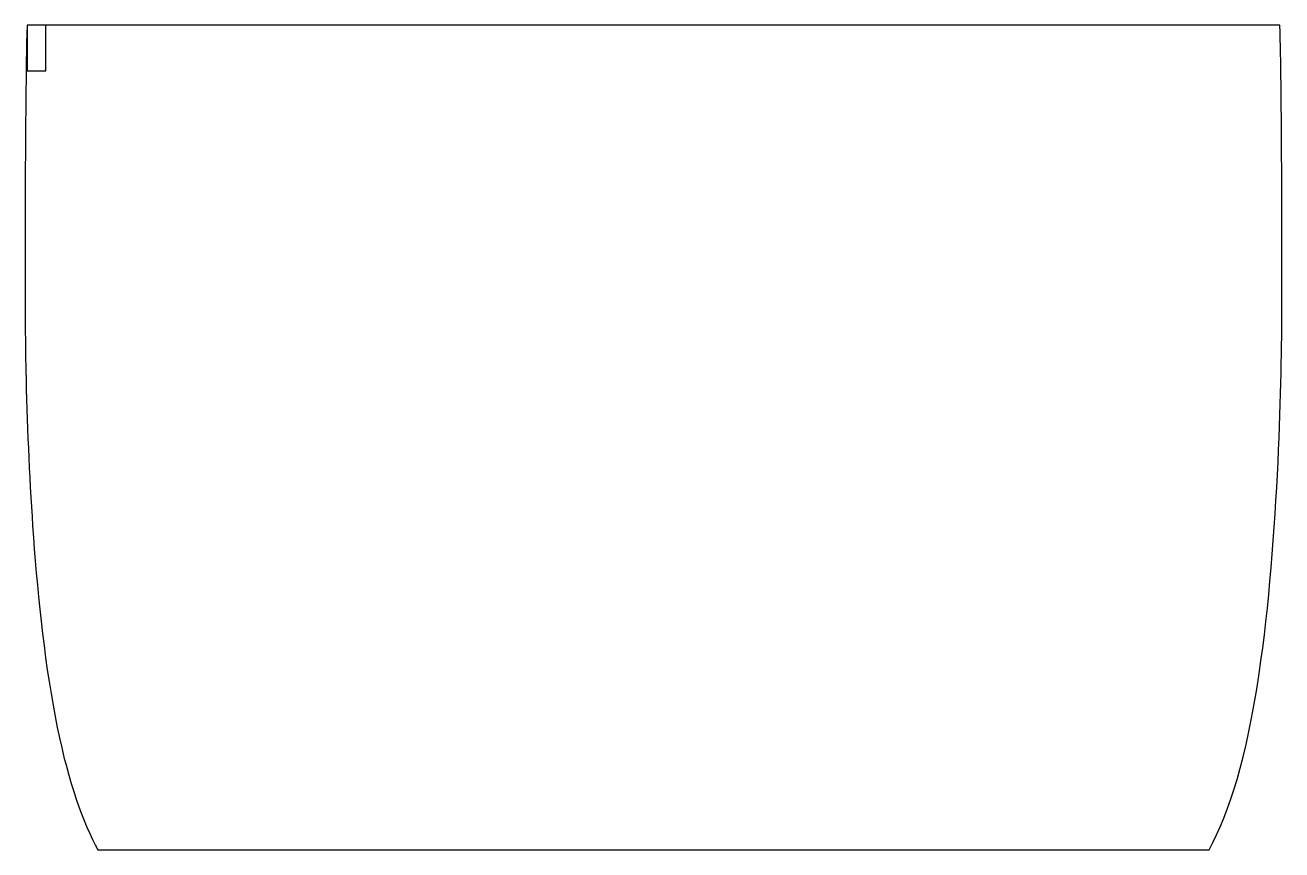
# Model space of a CAD drawing. Header units: inches. Extents: x -21 to 21, y -18.2 to 9.5.
import ezdxf

# ---------------------------------------------------------------- set-up
doc = ezdxf.new("R2010")
doc.units = ezdxf.units.IN
doc.layers.get('0').update_dxf_attribs({"linetype": 'CONTINUOUS'})

msp = doc.modelspace()

# ---------------------------------------------------------------- linework, layer by layer
for p, q in [((20.967, 9.452), (-20.967, 9.452)), ((-18.598, -18.15), (18.598, -18.15))]:
    msp.add_line(p, q)
msp.add_lwpolyline([(-20.34, 9.452), (-20.967, 9.452), (-20.967, 7.919), (-20.34, 7.919)], close=True)
for points, knots in [([(-20.967, 9.452), (-21.007, 7.924), (-21.021, 6.119), (-21.031, 2.645), (-21.031, 1.239), (-21.03, -0.036), (-21.03, -0.092), (-21.03, -0.326), (-21.029, -0.504), (-21.024, -1.155), (-21.017, -1.632), (-20.972, -3.804), (-20.896, -5.605), (-20.641, -9.336), (-20.416, -11.656), (-19.652, -15.647), (-19.197, -16.982), (-18.651, -18.049), (-18.625, -18.099), (-18.598, -18.15)], [-118.595567, -118.595567, -118.595567, -118.595567, -105.294427, -105.294427, -97.833997, -97.833997, -97.49057, -97.49057, -96.404184, -96.404184, -93.504069, -93.504069, -83.114493, -83.114493, -70.747579, -70.747579, -58.867024, -58.867024, -58.283159, -58.283159, -58.283159, -58.283159]), ([(18.598, -18.15), (19.279, -16.874), (19.846, -15.101), (20.606, -9.991), (20.797, -7.411), (21.007, -2.968), (21.03, -1.16), (21.031, 0.4), (21.031, 0.775), (21.031, 2.394), (21.029, 3.919), (21.014, 6.844), (20.999, 8.23), (20.967, 9.452)], [-99.380558, -99.380558, -99.380558, -99.380558, -89.754703, -89.754703, -82.144658, -82.144658, -74.663943, -74.663943, -72.324883, -72.324883, -64.472077, -64.472077, -54.832494, -54.832494, -54.832494, -54.832494])]:
    msp.add_open_spline(points, degree=3, knots=knots)

doc.saveas('drawing.dxf')
